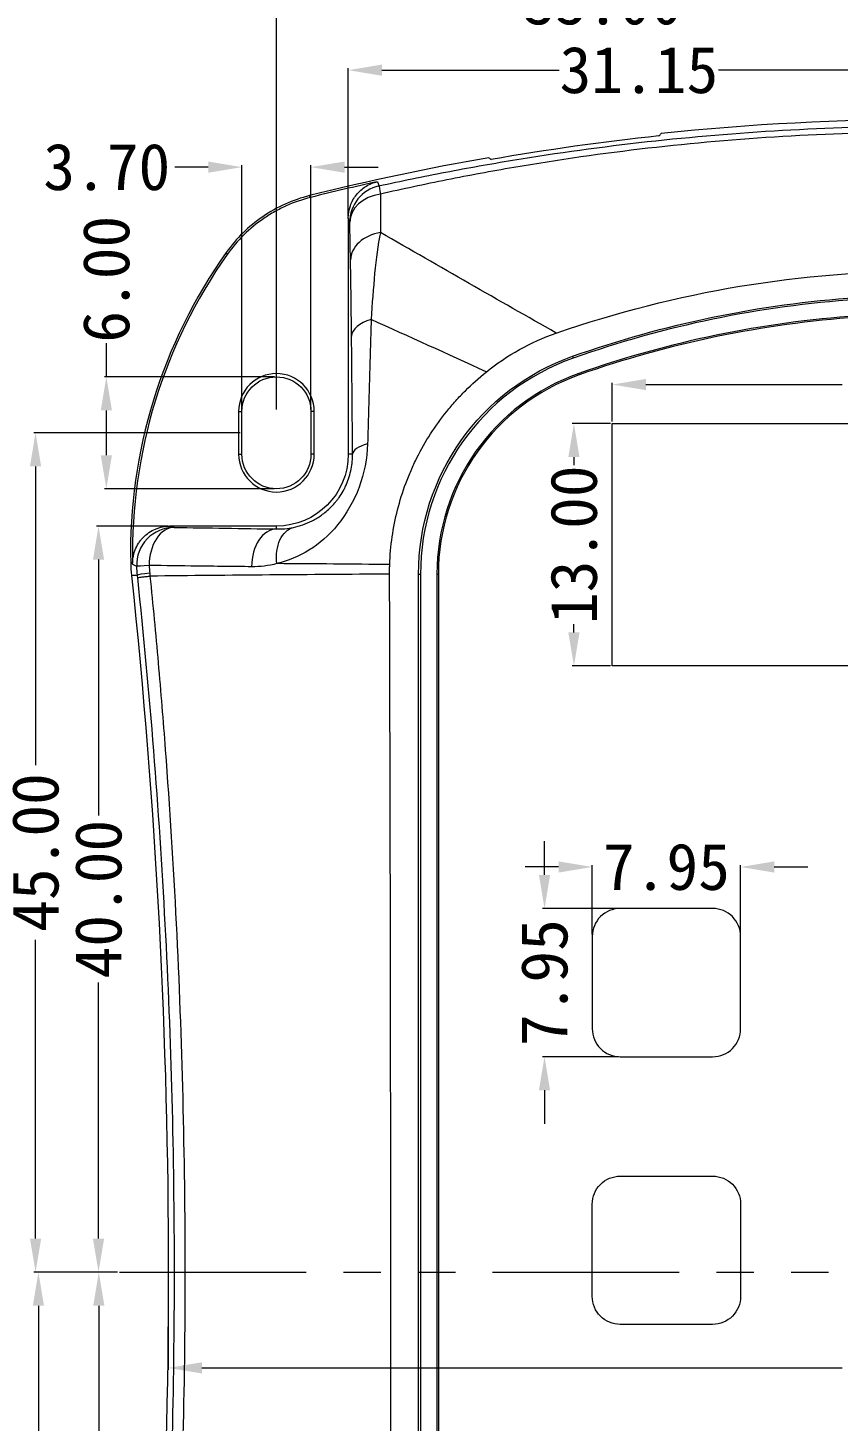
# Model space of a CAD drawing. Extents: x -40 to 272, y -118 to 614.
# Drawn here: x 7.8 to 51.2, y 265.1 to 339.8 of the extents above; entities that cross this region are included whole.
import ezdxf

# ---------------------------------------------------------------- set-up
doc = ezdxf.new("R2010")
doc.units = 0
doc.header["$MEASUREMENT"] = 0
doc.linetypes.add('PHANTOM', pattern=[2.5, 1.25, -0.25, 0.25, -0.25, 0.25, -0.25])
doc.layers.add('20', color=7, linetype='Continuous')
doc.layers.add('30', color=7, linetype='Continuous')
doc.dimstyles.new('3', dxfattribs={"dimtxt": 2.5, "dimasz": 1.8, "dimexe": 0.1, "dimexo": 0.1, "dimgap": 0.1, "dimtad": 0, "dimzin": 0, "dimdsep": 46, "dimtxsty": 'Standard', "dimcen": 0, "dimclrd": 4, "dimclre": 4, "dimclrt": 3, "dimadec": 1, "dimazin": 0, "dimtfac": 1, "dimtofl": 0, "dimtmove": 0, "dimatfit": 3, "dimfxl": 0.18, "dimtolj": 1, "dimtzin": 0, "dimlwd": 9, "dimlwe": 9, "dimarcsym": 0})

# ---------------------------------------------------------------- blocks, each defined once
blk = doc.blocks.new('*D87')
at = {"color": 4, "linetype": 'Continuous', "lineweight": 9}
for p, q in [((56.122, 338.307), (56.122, 337.414)), ((24.972, 329.683), (24.972, 337.614)), ((26.772, 337.514), (36.28, 337.514)), ((54.322, 337.514), (44.813, 337.514))]:
    blk.add_line(p, q, dxfattribs=at)
for points in [[(26.772, 337.814), (26.772, 337.214), (24.972, 337.514)], [(54.322, 337.814), (54.322, 337.214), (56.122, 337.514)]]:
    blk.add_solid(points, dxfattribs=at)
at = {"layer": 'Defpoints', "color": 0, "linetype": 'Continuous', "lineweight": 9}
for p in [(56.122, 338.407), (24.972, 337.514), (24.972, 329.583)]:
    blk.add_point(p, dxfattribs=at)
at = {"color": 3, "linetype": 'Continuous', "lineweight": 9, "insert": (40.547, 337.514), "char_height": 2.5, "attachment_point": 5}
blk.add_mtext('\\A1;31.15', dxfattribs=at)
blk = doc.blocks.new('*D89')
at = {"color": 4, "linetype": 'Continuous', "lineweight": 9}
for p, q in [((21.122, 319.324), (21.122, 341.298)), ((22.922, 341.198), (33.938, 341.198)), ((54.322, 341.198), (43.305, 341.198)), ((56.122, 338.507), (56.122, 341.298))]:
    blk.add_line(p, q, dxfattribs=at)
for points in [[(22.922, 341.498), (22.922, 340.898), (21.122, 341.198)], [(54.322, 341.498), (54.322, 340.898), (56.122, 341.198)]]:
    blk.add_solid(points, dxfattribs=at)
at = {"layer": 'Defpoints', "color": 0, "linetype": 'Continuous', "lineweight": 9}
for p in [(56.122, 341.198), (56.122, 338.407), (21.122, 319.224)]:
    blk.add_point(p, dxfattribs=at)
at = {"color": 3, "linetype": 'Continuous', "lineweight": 9, "insert": (38.622, 341.198), "char_height": 2.5, "attachment_point": 5}
blk.add_mtext('\\A1;35.00', dxfattribs=at)
blk = doc.blocks.new('*D91')
at = {"color": 4, "linetype": 'Continuous', "lineweight": 9}
for p, q in [((15.325, 272.974), (15.325, 267.843)), ((96.919, 272.974), (96.919, 267.843)), ((17.125, 267.943), (51.438, 267.943)), ((95.119, 267.943), (60.805, 267.943))]:
    blk.add_line(p, q, dxfattribs=at)
for points in [[(17.125, 268.243), (17.125, 267.643), (15.325, 267.943)], [(95.119, 268.243), (95.119, 267.643), (96.919, 267.943)]]:
    blk.add_solid(points, dxfattribs=at)
at = {"layer": 'Defpoints', "color": 0, "linetype": 'Continuous', "lineweight": 9}
for p in [(15.325, 273.074), (96.919, 273.074), (96.919, 267.943)]:
    blk.add_point(p, dxfattribs=at)
at = {"color": 3, "linetype": 'Continuous', "lineweight": 9, "insert": (56.122, 267.943), "char_height": 2.5, "attachment_point": 5}
blk.add_mtext('\\A1;81.59', dxfattribs=at)
blk = doc.blocks.new('*D92')
at = {"color": 4, "linetype": 'Continuous', "lineweight": 9}
for p, q in [((39.122, 318.674), (39.122, 320.761)), ((40.922, 320.661), (51.438, 320.661)), ((71.322, 320.661), (60.805, 320.661)), ((73.122, 318.674), (73.122, 320.761))]:
    blk.add_line(p, q, dxfattribs=at)
for points in [[(40.922, 320.961), (40.922, 320.361), (39.122, 320.661)], [(71.322, 320.961), (71.322, 320.361), (73.122, 320.661)]]:
    blk.add_solid(points, dxfattribs=at)
at = {"layer": 'Defpoints', "color": 0, "linetype": 'Continuous', "lineweight": 9}
for p in [(73.122, 320.661), (39.122, 318.574), (73.122, 318.574)]:
    blk.add_point(p, dxfattribs=at)
at = {"color": 3, "linetype": 'Continuous', "lineweight": 9, "insert": (56.122, 320.661), "char_height": 2.5, "attachment_point": 5}
blk.add_mtext('\\A1;34.00', dxfattribs=at)
blk = doc.blocks.new('*D93')
at = {"color": 4, "linetype": 'Continuous', "lineweight": 9}
for p, q in [((39.022, 318.574), (36.964, 318.574)), ((37.064, 316.774), (37.064, 316.341)), ((37.064, 307.374), (37.064, 307.807)), ((39.022, 305.574), (36.964, 305.574))]:
    blk.add_line(p, q, dxfattribs=at)
for points in [[(36.764, 316.774), (37.364, 316.774), (37.064, 318.574)], [(36.764, 307.374), (37.364, 307.374), (37.064, 305.574)]]:
    blk.add_solid(points, dxfattribs=at)
at = {"layer": 'Defpoints', "color": 0, "linetype": 'Continuous', "lineweight": 9}
for p in [(39.122, 318.574), (37.064, 305.574), (39.122, 305.574)]:
    blk.add_point(p, dxfattribs=at)
at = {"color": 3, "linetype": 'Continuous', "lineweight": 9, "insert": (37.064, 312.074), "char_height": 2.5, "attachment_point": 5, "rotation": 90}
blk.add_mtext('\\A1;13.00', dxfattribs=at)
blk = doc.blocks.new('*D94')
at = {"color": 4, "linetype": 'Continuous', "lineweight": 9}
for p, q in [((15.318, 313.074), (11.488, 313.074)), ((11.588, 311.274), (11.588, 297.549)), ((11.588, 274.874), (11.588, 288.599)), ((12.609, 273.074), (11.488, 273.074))]:
    blk.add_line(p, q, dxfattribs=at)
for points in [[(11.288, 311.274), (11.888, 311.274), (11.588, 313.074)], [(11.288, 274.874), (11.888, 274.874), (11.588, 273.074)]]:
    blk.add_solid(points, dxfattribs=at)
at = {"layer": 'Defpoints', "color": 0, "linetype": 'Continuous', "lineweight": 9}
for p in [(11.588, 313.074), (15.418, 313.074), (12.709, 273.074)]:
    blk.add_point(p, dxfattribs=at)
at = {"color": 3, "linetype": 'Continuous', "lineweight": 9, "insert": (11.588, 293.074), "char_height": 2.5, "attachment_point": 5, "rotation": 90}
blk.add_mtext('\\A1;40.00', dxfattribs=at)
blk = doc.blocks.new('*D95')
at = {"color": 4, "linetype": 'Continuous', "lineweight": 9}
for p, q in [((12.609, 273.074), (11.503, 273.074)), ((11.603, 271.274), (11.603, 257.549)), ((11.603, 234.874), (11.603, 248.599)), ((15.318, 233.074), (11.503, 233.074))]:
    blk.add_line(p, q, dxfattribs=at)
for points in [[(11.303, 271.274), (11.903, 271.274), (11.603, 273.074)], [(11.303, 234.874), (11.903, 234.874), (11.603, 233.074)]]:
    blk.add_solid(points, dxfattribs=at)
at = {"layer": 'Defpoints', "color": 0, "linetype": 'Continuous', "lineweight": 9}
for p in [(12.709, 273.074), (11.603, 233.074), (15.418, 233.074)]:
    blk.add_point(p, dxfattribs=at)
at = {"color": 3, "linetype": 'Continuous', "lineweight": 9, "insert": (11.603, 253.074), "char_height": 2.5, "attachment_point": 5, "rotation": 90}
blk.add_mtext('\\A1;40.00', dxfattribs=at)
blk = doc.blocks.new('*D96')
at = {"color": 4, "linetype": 'Continuous', "lineweight": 9}
for p, q in [((12.609, 273.074), (8.268, 273.074)), ((8.368, 271.274), (8.368, 255.257)), ((8.368, 229.874), (8.368, 245.891)), ((19.172, 228.074), (8.268, 228.074))]:
    blk.add_line(p, q, dxfattribs=at)
for points in [[(8.068, 271.274), (8.668, 271.274), (8.368, 273.074)], [(8.068, 229.874), (8.668, 229.874), (8.368, 228.074)]]:
    blk.add_solid(points, dxfattribs=at)
at = {"layer": 'Defpoints', "color": 0, "linetype": 'Continuous', "lineweight": 9}
for p in [(12.709, 273.074), (8.368, 228.074), (19.272, 228.074)]:
    blk.add_point(p, dxfattribs=at)
at = {"color": 3, "linetype": 'Continuous', "lineweight": 9, "insert": (8.368, 250.574), "char_height": 2.5, "attachment_point": 5, "rotation": 90}
blk.add_mtext('\\A1;45.00', dxfattribs=at)
blk = doc.blocks.new('*D97')
at = {"color": 4, "linetype": 'Continuous', "lineweight": 9}
for p, q in [((19.172, 318.074), (8.114, 318.074)), ((8.214, 316.274), (8.214, 300.257)), ((8.214, 274.874), (8.214, 290.891)), ((12.609, 273.074), (8.114, 273.074))]:
    blk.add_line(p, q, dxfattribs=at)
for points in [[(7.914, 316.274), (8.514, 316.274), (8.214, 318.074)], [(7.914, 274.874), (8.514, 274.874), (8.214, 273.074)]]:
    blk.add_solid(points, dxfattribs=at)
at = {"layer": 'Defpoints', "color": 0, "linetype": 'Continuous', "lineweight": 9}
for p in [(8.214, 318.074), (19.272, 318.074), (12.709, 273.074)]:
    blk.add_point(p, dxfattribs=at)
at = {"color": 3, "linetype": 'Continuous', "lineweight": 9, "insert": (8.214, 295.574), "char_height": 2.5, "attachment_point": 5, "rotation": 90}
blk.add_mtext('\\A1;45.00', dxfattribs=at)
blk = doc.blocks.new('*D98')
at = {"color": 4, "linetype": 'Continuous', "lineweight": 9}
for p, q in [((36.246, 294.797), (34.446, 294.797)), ((38.046, 291.175), (38.046, 294.897)), ((45.997, 291.175), (45.997, 294.897)), ((47.797, 294.797), (49.597, 294.797))]:
    blk.add_line(p, q, dxfattribs=at)
for points in [[(36.246, 295.097), (36.246, 294.497), (38.046, 294.797)], [(47.797, 295.097), (47.797, 294.497), (45.997, 294.797)]]:
    blk.add_solid(points, dxfattribs=at)
at = {"layer": 'Defpoints', "color": 0, "linetype": 'Continuous', "lineweight": 9}
for p in [(45.997, 294.797), (38.046, 291.075), (45.997, 291.075)]:
    blk.add_point(p, dxfattribs=at)
at = {"color": 3, "linetype": 'Continuous', "lineweight": 9, "insert": (42.022, 294.797), "char_height": 2.5, "attachment_point": 5}
blk.add_mtext('\\A1;7.95', dxfattribs=at)
blk = doc.blocks.new('*D99')
at = {"color": 4, "linetype": 'Continuous', "lineweight": 9}
for p, q in [((35.488, 294.374), (35.488, 296.174)), ((39.445, 292.574), (35.388, 292.574)), ((39.445, 284.624), (35.388, 284.624)), ((35.488, 282.824), (35.488, 281.024))]:
    blk.add_line(p, q, dxfattribs=at)
for points in [[(35.188, 294.374), (35.788, 294.374), (35.488, 292.574)], [(35.188, 282.824), (35.788, 282.824), (35.488, 284.624)]]:
    blk.add_solid(points, dxfattribs=at)
at = {"layer": 'Defpoints', "color": 0, "linetype": 'Continuous', "lineweight": 9}
for p in [(39.545, 292.574), (35.488, 284.624), (39.545, 284.624)]:
    blk.add_point(p, dxfattribs=at)
at = {"color": 3, "linetype": 'Continuous', "lineweight": 9, "insert": (35.488, 288.599), "char_height": 2.5, "attachment_point": 5, "rotation": 90}
blk.add_mtext('\\A1;7.95', dxfattribs=at)
blk = doc.blocks.new('*D105')
at = {"color": 4, "linetype": 'Continuous', "lineweight": 9}
for p, q in [((19.272, 319.324), (19.272, 332.416)), ((22.972, 319.324), (22.972, 332.416)), ((17.472, 332.316), (15.672, 332.316)), ((24.772, 332.316), (26.572, 332.316))]:
    blk.add_line(p, q, dxfattribs=at)
for points in [[(17.472, 332.616), (17.472, 332.016), (19.272, 332.316)], [(24.772, 332.616), (24.772, 332.016), (22.972, 332.316)]]:
    blk.add_solid(points, dxfattribs=at)
at = {"layer": 'Defpoints', "color": 0, "linetype": 'Continuous', "lineweight": 9}
for p in [(19.272, 332.316), (19.272, 319.224), (22.972, 319.224)]:
    blk.add_point(p, dxfattribs=at)
at = {"color": 3, "linetype": 'Continuous', "lineweight": 9, "insert": (12.03, 332.316), "char_height": 2.5, "attachment_point": 5}
blk.add_mtext('\\A1;3.70', dxfattribs=at)
blk = doc.blocks.new('*D106')
at = {"color": 4, "linetype": 'Continuous', "lineweight": 9}
for p, q in [((12.008, 321.074), (12.008, 322.874)), ((21.022, 321.074), (11.908, 321.074)), ((12.008, 316.874), (12.008, 319.274)), ((21.022, 315.074), (11.908, 315.074))]:
    blk.add_line(p, q, dxfattribs=at)
for points in [[(11.708, 319.274), (12.308, 319.274), (12.008, 321.074)], [(11.708, 316.874), (12.308, 316.874), (12.008, 315.074)]]:
    blk.add_solid(points, dxfattribs=at)
at = {"layer": 'Defpoints', "color": 0, "linetype": 'Continuous', "lineweight": 9}
for p in [(12.008, 321.074), (21.122, 321.074), (21.122, 315.074)]:
    blk.add_point(p, dxfattribs=at)
at = {"color": 3, "linetype": 'Continuous', "lineweight": 9, "insert": (12.008, 326.307), "char_height": 2.5, "attachment_point": 5, "rotation": 90}
blk.add_mtext('\\A1;6.00', dxfattribs=at)

msp = doc.modelspace()

# ---------------------------------------------------------------- linework, layer by layer
at = {"layer": '20', "color": 7, "linetype": 'Continuous', "lineweight": 9}
for p, q in [((24.972, 329.583), (24.972, 316.924)), ((36.993, 322.177), (37.028, 322.078)), ((37.321, 321.251), (37.347, 321.177)), ((19.097, 319.224), (19.097, 316.924)), ((19.097, 319.224), (19.272, 319.224)), ((19.272, 316.924), (19.272, 319.224)), ((23.147, 319.224), (22.972, 319.224)), ((22.972, 319.224), (22.972, 316.924)), ((23.147, 316.924), (23.147, 319.224)), ((39.122, 318.574), (73.122, 318.574)), ((39.122, 305.574), (39.122, 318.574)), ((19.097, 316.924), (19.272, 316.924)), ((23.147, 316.924), (22.972, 316.924)), ((25.201, 316.924), (24.972, 316.924)), ((21.122, 313.074), (15.418, 313.074)), ((21.122, 312.918), (21.122, 313.074)), ((14.346, 310.394), (14.346, 310.391)), ((28.737, 310.5), (28.842, 310.5)), ((28.737, 235.648), (28.737, 310.5)), ((28.842, 310.5), (28.842, 235.648)), ((29.719, 310.5), (29.798, 310.5)), ((29.719, 310.5), (29.719, 235.648)), ((29.798, 310.5), (29.798, 235.648)), ((73.122, 305.574), (39.122, 305.574)), ((44.498, 292.574), (39.545, 292.574)), ((38.046, 291.075), (38.046, 286.123)), ((45.997, 286.123), (45.997, 291.075)), ((39.545, 284.624), (44.498, 284.624)), ((39.545, 278.224), (44.498, 278.224)), ((38.046, 271.773), (38.046, 276.725)), ((45.997, 276.725), (45.997, 271.773)), ((44.498, 270.274), (39.545, 270.274))]:
    msp.add_line(p, q, dxfattribs=at)
for centre, radius, start, end in [((56.122, 197.674), 137.197, 83.98164, 96.01836), ((56.122, 197.674), 137.082, 96.0719, 99.87101), ((56.122, 197.674), 137.197, 99.91151, 104.01572), ((56.122, 197.674), 137.092, 102.46162, 103.99849), ((41.102, 311.657), 27.797, 144.66253, 181.16863), ((41.102, 311.657), 27.692, 144.77419, 181.1558), ((56.122, 268.074), 57.28, 93.90865, 109.47122), ((56.122, 268.074), 56.402, 93.9154, 109.47122), ((56.122, 268.074), 56.324, 93.91512, 109.47122), ((41.122, 310.5), 12.28, 109.47122, 180), ((21.122, 319.224), 2.025, 0, 180), ((41.122, 310.5), 11.402, 109.47122, 180), ((41.122, 310.5), 11.324, 109.47122, 180), ((21.122, 316.924), 2.025, 180, 0)]:
    msp.add_arc(centre, radius, start, end, dxfattribs=at)
at = {"layer": '20', "color": 7, "linetype": 'Continuous', "lineweight": 9, "extrusion": (0, 0, -1)}
for centre, radius, start, end in [((-56.122, 268.074), 57.385, 70.52878, 86.09106), ((-41.122, 310.5), 12.385, 0, 70.52878), ((-21.122, 319.224), 1.85, 0, 180), ((-21.122, 316.924), 1.85, 180, 0), ((339.441, 273.074), 354.766, 173.9559, 186.0441)]:
    msp.add_arc(centre, radius, start, end, dxfattribs=at)
at = {"layer": '20', "color": 7, "linetype": 'Continuous', "lineweight": 9, "extrusion": (2.75248e-16, 6.08817e-17, -1)}
msp.add_arc((-21.122, 316.924), 3.85, 180, 270, dxfattribs=at)
at = {"layer": '20', "color": 7, "linetype": 'Continuous', "lineweight": 9}
for centre, major_axis, ratio, start_param, end_param in [((27.049, 329.361), (1.887, 0.661), 0.99861, 1.451225, 2.804137), ((27.049, 329.361), (-0.43, 1.953), 0.014316, 0.052365, 0.684962), ((27.049, 329.361), (2, 0.042), 0.76773, 1.730896, 3.114353), ((27.201, 316.924), (2, 0.013), 0.348523, 2.209226, 3.122972), ((15.634, 311.003), (-0.622, -1.901), 0.998431, 3.458508, 5.074198), ((15.634, 311.003), (-0.031, -2), 0.664819, 3.164958, 4.744438), ((21.122, 310.918), (-0.031, -2), 0.665014, 3.164963, 4.734822), ((15.634, 311.003), (1.998, 0.093), 0.012363, 2.298539, 3.089188), ((15.66, 310.659), (1.989, 0.213), 0.023477, 2.300372, 3.089218)]:
    msp.add_ellipse(centre, major_axis=major_axis, ratio=ratio, start_param=start_param, end_param=end_param, dxfattribs=at)
for points, knots in [([(26.618, 331.311), (27.806, 331.572), (28.996, 331.818), (31.384, 332.277), (32.581, 332.491), (36.18, 333.084), (38.584, 333.415), (45.815, 334.216), (50.656, 334.495), (56.735, 334.522), (57.951, 334.511), (60.379, 334.457), (61.592, 334.414), (65.227, 334.237), (67.645, 334.055), (71.266, 333.686), (72.471, 333.546), (74.88, 333.236), (76.083, 333.065), (79.688, 332.503), (82.079, 332.064), (84.458, 331.563)], [0, 0, 0, 0, 0.0625, 0.0625, 0.125, 0.125, 0.25, 0.25, 0.5, 0.5, 0.5625, 0.5625, 0.625, 0.625, 0.75, 0.75, 0.8125, 0.8125, 0.875, 0.875, 1, 1, 1, 1]), ([(84.383, 331.13), (82.012, 331.649), (79.629, 332.103), (76.035, 332.685), (74.835, 332.863), (72.433, 333.184), (71.231, 333.328), (67.62, 333.71), (65.207, 333.899), (61.58, 334.082), (60.37, 334.127), (57.947, 334.182), (56.733, 334.194), (50.667, 334.166), (45.837, 333.877), (38.626, 333.048), (36.228, 332.705), (32.64, 332.091), (31.447, 331.869), (29.068, 331.394), (27.881, 331.14), (26.699, 330.87)], [0, 0, 0, 0, 0.125, 0.125, 0.1875, 0.1875, 0.25, 0.25, 0.375, 0.375, 0.4375, 0.4375, 0.5, 0.5, 0.75, 0.75, 0.875, 0.875, 0.9375, 0.9375, 1, 1, 1, 1]), ([(24.972, 329.583), (24.972, 329.81), (25.009, 330.032), (25.16, 330.461), (25.269, 330.658), (25.554, 331.013), (25.722, 331.162), (26.109, 331.403), (26.317, 331.487), (26.539, 331.536)], [0, 0, 0, 0, 0.25, 0.25, 0.5, 0.5, 0.75, 0.75, 1, 1, 1, 1]), ([(26.539, 331.536), (26.563, 331.47), (26.586, 331.404), (26.609, 331.337), (26.612, 331.329), (26.615, 331.32), (26.618, 331.311)], [0, 0, 0, 0, 0.883525, 0.883525, 0.883525, 1, 1, 1, 1]), ([(22.894, 330.787), (22.443, 330.674), (21.574, 330.372), (20.771, 329.923), (20.003, 329.398), (19.293, 328.813), (18.696, 328.114), (18.426, 327.734)], [0, 0, 0, 0, 0.25, 0.5, 0.5, 0.75, 1, 1, 1, 1]), ([(22.96, 330.695), (22.507, 330.582), (22.07, 330.43), (21.441, 330.147), (21.235, 330.043), (20.932, 329.874), (20.832, 329.815), (20.635, 329.692), (20.537, 329.628), (20.057, 329.299), (19.702, 329.006), (19.049, 328.362), (18.75, 328.011), (18.481, 327.63)], [0, 0, 0, 0, 0.25, 0.25, 0.375, 0.375, 0.4375, 0.4375, 0.5, 0.5, 0.75, 0.75, 1, 1, 1, 1]), ([(26.697, 328.809), (26.252, 328.737), (25.84, 328.548), (25.261, 328.018), (25.096, 327.678), (25.091, 327.338)], [0, 0, 0, 0, 0.5, 0.5, 1, 1, 1, 1]), ([(26.697, 328.809), (26.554, 328.15), (26.458, 327.403), (26.313, 325.831), (26.25, 325), (26.195, 324.146)], [0, 0, 0, 0, 0.5, 0.5, 1, 1, 1, 1]), ([(25.147, 323.261), (25.143, 323.636), (25.139, 324.005), (25.13, 324.727), (25.126, 325.08), (25.117, 325.768), (25.112, 326.102), (25.102, 326.743), (25.096, 327.05), (25.091, 327.338)], [0, 0, 0, 0, 0.25, 0.25, 0.5, 0.5, 0.75, 0.75, 1, 1, 1, 1]), ([(36.119, 323.423), (42.581, 325.662), (49.235, 326.752), (62.906, 326.764), (69.71, 325.646), (76.124, 323.423)], [0, 0, 0, 0, 0.5, 0.5, 1, 1, 1, 1]), ([(26.197, 324.143), (26.182, 323.608), (26.167, 323.068), (26.136, 321.981), (26.12, 321.432), (26.087, 320.323), (26.07, 319.763), (26.037, 318.63), (26.021, 318.057), (26.005, 317.476)], [0, 0, 0, 0, 0.25, 0.25, 0.5, 0.5, 0.75, 0.75, 1, 1, 1, 1]), ([(25.201, 316.924), (25.194, 318.034), (25.186, 319.107), (25.167, 321.211), (25.157, 322.242), (25.147, 323.261)], [0, 0, 0, 0, 0.5, 0.5, 1, 1, 1, 1]), ([(27.193, 311.011), (27.228, 312.012), (27.37, 312.99), (27.735, 314.423), (27.882, 314.896), (28.142, 315.595), (28.236, 315.827), (28.435, 316.286), (28.541, 316.511), (29.096, 317.621), (29.629, 318.45), (30.405, 319.413), (30.566, 319.602), (30.899, 319.973), (31.071, 320.155), (31.602, 320.685), (31.974, 321.018), (32.362, 321.33)], [0, 0, 0, 0, 0.25, 0.25, 0.375, 0.375, 0.4375, 0.4375, 0.5, 0.5, 0.75, 0.75, 0.8125, 0.8125, 0.875, 0.875, 1, 1, 1, 1]), ([(26.005, 317.476), (25.985, 316.709), (25.83, 315.906), (25.272, 314.404), (24.866, 313.707), (23.94, 312.575), (23.413, 312.121), (22.318, 311.438), (21.739, 311.2), (21.148, 311.06)], [0, 0, 0, 0, 0.25, 0.25, 0.5, 0.5, 0.75, 0.75, 1, 1, 1, 1]), ([(22.028, 313), (22.198, 313.035), (22.369, 313.082), (22.707, 313.201), (22.875, 313.272), (23.208, 313.443), (23.373, 313.542), (23.62, 313.718), (23.702, 313.781), (23.864, 313.917), (23.944, 313.989), (24.101, 314.145), (24.179, 314.228), (24.294, 314.363), (24.332, 314.409), (24.407, 314.506), (24.445, 314.557), (24.554, 314.712), (24.624, 314.822), (24.722, 314.997), (24.755, 315.057), (24.817, 315.182), (24.847, 315.246), (24.931, 315.441), (24.981, 315.575), (25.066, 315.849), (25.102, 315.992), (25.156, 316.269), (25.174, 316.404), (25.198, 316.668), (25.202, 316.797), (25.201, 316.924)], [0, 0, 0, 0, 0.125, 0.125, 0.25, 0.25, 0.375, 0.375, 0.4375, 0.4375, 0.5, 0.5, 0.5625, 0.5625, 0.59375, 0.59375, 0.625, 0.625, 0.6875, 0.6875, 0.71875, 0.71875, 0.75, 0.75, 0.8125, 0.8125, 0.875, 0.875, 0.9375, 0.9375, 1, 1, 1, 1]), ([(13.418, 311.013), (13.414, 311.148), (13.423, 311.281), (13.456, 311.477), (13.471, 311.542), (13.507, 311.671), (13.528, 311.735), (13.6, 311.922), (13.66, 312.04), (13.768, 312.209), (13.807, 312.264), (13.891, 312.369), (13.935, 312.419), (14.073, 312.562), (14.175, 312.648), (14.397, 312.8), (14.514, 312.864), (14.698, 312.941), (14.76, 312.964), (14.888, 313.004), (14.953, 313.021), (15.15, 313.061), (15.283, 313.074), (15.418, 313.074)], [0, 0, 0, 0, 0.125, 0.125, 0.1875, 0.1875, 0.25, 0.25, 0.375, 0.375, 0.4375, 0.4375, 0.5, 0.5, 0.625, 0.625, 0.75, 0.75, 0.8125, 0.8125, 0.875, 0.875, 1, 1, 1, 1]), ([(21.148, 311.06), (21.093, 311.522), (21.153, 311.981), (21.472, 312.684), (21.73, 312.925), (22.028, 313)], [0, 0, 0, 0, 0.5, 0.5, 1, 1, 1, 1]), ([(13.639, 310.912), (13.615, 310.923), (13.591, 310.934), (13.567, 310.945), (13.517, 310.968), (13.467, 310.99), (13.418, 311.013)], [0, 0, 0, 0, 0.322384, 0.322384, 0.322384, 1, 1, 1, 1]), ([(19.791, 310.894), (19.302, 310.899), (18.812, 310.905), (18.323, 310.91), (17.833, 310.916), (17.343, 310.922), (16.854, 310.928), (16.004, 310.938), (15.154, 310.949), (14.304, 310.96)], [0, 0, 0, 0, 0.267712, 0.267712, 0.267712, 0.535424, 0.535424, 0.535424, 1, 1, 1, 1]), ([(27.185, 310.498), (27.185, 310.58), (27.185, 310.662), (27.187, 310.744), (27.188, 310.826), (27.19, 310.908), (27.193, 310.99), (27.193, 310.997), (27.193, 311.004), (27.193, 311.011)], [0, 0, 0, 0, 0.47936, 0.47936, 0.47936, 0.958721, 0.958721, 0.958721, 1, 1, 1, 1]), ([(13.689, 310.312), (13.694, 310.313), (13.698, 310.314), (13.718, 310.317), (13.731, 310.319), (13.779, 310.325), (13.824, 310.331), (13.937, 310.345), (14.073, 310.361), (14.248, 310.38), (14.346, 310.391)], [0, 0, 0, 0, 0.125, 0.125, 0.25, 0.25, 0.5, 0.5, 0.75, 1, 1, 1, 1]), ([(13.689, 235.836), (14.016, 238.928), (14.303, 242.024), (14.794, 248.222), (14.999, 251.324), (15.492, 260.64), (15.656, 266.855), (15.656, 279.293), (15.492, 285.508), (14.999, 294.823), (14.794, 297.926), (14.303, 304.124), (14.016, 307.22), (13.689, 310.312)], [0, 0, 0, 0, 0.125, 0.125, 0.25, 0.25, 0.5, 0.5, 0.75, 0.75, 0.875, 0.875, 1, 1, 1, 1]), ([(14.331, 310.552), (14.336, 310.499), (14.341, 310.447), (14.345, 310.401), (14.346, 310.396), (14.346, 310.392), (14.346, 310.387)], [0, 0, 0, 0, 0.999623, 0.999623, 0.999623, 1, 1, 1, 1]), ([(27.185, 310.498), (25.046, 310.486), (22.906, 310.469), (18.626, 310.433), (16.486, 310.413), (14.346, 310.391)], [0, 0, 0, 0, 0.5, 0.5, 1, 1, 1, 1]), ([(14.346, 310.391), (14.502, 308.841), (14.648, 307.291), (14.921, 304.188), (15.048, 302.635), (15.398, 297.976), (15.593, 294.867), (16.06, 285.532), (16.216, 279.305), (16.216, 266.843), (16.06, 260.615), (15.593, 251.281), (15.398, 248.171), (15.048, 243.512), (14.921, 241.96), (14.648, 238.857), (14.502, 237.306), (14.346, 235.756)], [0, 0, 0, 0, 0.0625, 0.0625, 0.125, 0.125, 0.25, 0.25, 0.5, 0.5, 0.75, 0.75, 0.875, 0.875, 0.9375, 0.9375, 1, 1, 1, 1]), ([(27.185, 235.65), (27.203, 241.887), (27.219, 248.125), (27.242, 260.599), (27.248, 266.837), (27.248, 279.311), (27.242, 285.549), (27.219, 298.023), (27.203, 304.261), (27.185, 310.498)], [0, 0, 0, 0, 0.25, 0.25, 0.5, 0.5, 0.75, 0.75, 1, 1, 1, 1]), ([(39.545, 292.574), (39.154, 292.574), (38.763, 292.413), (38.21, 291.861), (38.046, 291.47), (38.046, 291.075)], [0, 0, 0, 0, 0.5, 0.5, 1, 1, 1, 1]), ([(45.997, 291.075), (45.997, 291.467), (45.835, 291.857), (45.284, 292.41), (44.893, 292.574), (44.498, 292.574)], [0, 0, 0, 0, 0.5, 0.5, 1, 1, 1, 1]), ([(38.046, 286.123), (38.046, 285.731), (38.208, 285.341), (38.759, 284.788), (39.15, 284.624), (39.545, 284.624)], [0, 0, 0, 0, 0.5, 0.5, 1, 1, 1, 1]), ([(44.498, 284.624), (44.89, 284.624), (45.28, 284.785), (45.833, 285.337), (45.997, 285.728), (45.997, 286.123)], [0, 0, 0, 0, 0.5, 0.5, 1, 1, 1, 1]), ([(38.046, 276.725), (38.046, 277.117), (38.208, 277.507), (38.759, 278.06), (39.15, 278.224), (39.545, 278.224)], [0, 0, 0, 0, 0.5, 0.5, 1, 1, 1, 1]), ([(44.498, 278.224), (44.89, 278.224), (45.28, 278.063), (45.833, 277.511), (45.997, 277.12), (45.997, 276.725)], [0, 0, 0, 0, 0.5, 0.5, 1, 1, 1, 1]), ([(39.545, 270.274), (39.154, 270.274), (38.763, 270.435), (38.21, 270.987), (38.046, 271.378), (38.046, 271.773)], [0, 0, 0, 0, 0.5, 0.5, 1, 1, 1, 1]), ([(45.997, 271.773), (45.997, 271.381), (45.835, 270.991), (45.284, 270.438), (44.893, 270.274), (44.498, 270.274)], [0, 0, 0, 0, 0.5, 0.5, 1, 1, 1, 1])]:
    msp.add_open_spline(points, degree=3, knots=knots, dxfattribs=at)
for points in [[(41.622, 333.987), (41.66, 334.029), (41.699, 334.072), (41.737, 334.115)], [(32.506, 332.823), (32.545, 332.791), (32.583, 332.759), (32.622, 332.726)], [(22.96, 330.695), (22.938, 330.725), (22.916, 330.756), (22.894, 330.787)], [(26.699, 330.87), (26.7, 330.192), (26.7, 329.505), (26.698, 328.806)], [(25.049, 329.361), (25.023, 329.435), (24.998, 329.509), (24.972, 329.583)], [(25.091, 327.338), (25.077, 328.023), (25.063, 328.697), (25.049, 329.361)], [(36.119, 323.423), (33.029, 325.173), (29.893, 326.97), (26.698, 328.808)], [(18.426, 327.734), (18.445, 327.699), (18.463, 327.665), (18.481, 327.63)], [(26.197, 324.143), (25.574, 323.968), (25.157, 323.618), (25.147, 323.261)], [(32.367, 321.336), (30.28, 322.3), (28.221, 323.234), (26.195, 324.143)], [(32.362, 321.33), (33.487, 322.233), (34.758, 322.95), (36.119, 323.423)], [(15.418, 313.074), (15.49, 313.05), (15.562, 313.027), (15.634, 313.003)], [(15.634, 313.003), (17.463, 312.975), (19.293, 312.946), (21.122, 312.918)], [(21.122, 312.918), (21.424, 312.911), (21.726, 312.937), (22.028, 313)], [(13.416, 311.098), (13.381, 311.095), (13.346, 311.093), (13.311, 311.09)], [(13.311, 311.09), (13.315, 310.869), (13.329, 310.648), (13.353, 310.429)], [(13.418, 311.013), (13.417, 311.042), (13.416, 311.07), (13.416, 311.098)], [(13.674, 310.449), (13.658, 310.603), (13.646, 310.757), (13.639, 310.912)], [(14.304, 310.96), (14.309, 310.824), (14.318, 310.688), (14.331, 310.552)], [(21.148, 311.06), (20.699, 310.944), (20.248, 310.889), (19.791, 310.894)], [(27.193, 311.011), (25.193, 311.03), (23.178, 311.046), (21.149, 311.06)], [(13.353, 310.429), (13.46, 310.435), (13.567, 310.442), (13.674, 310.449)], [(13.689, 310.312), (13.684, 310.358), (13.679, 310.403), (13.674, 310.449)], [(14.346, 310.391), (14.346, 310.391), (14.346, 310.391), (14.346, 310.391)]]:
    msp.add_open_spline(points, degree=3, dxfattribs=at)
at = {"layer": '30', "color": 1, "linetype": 'PHANTOM', "lineweight": 9, "ltscale": 8}
msp.add_line((12.709, 273.074), (99.94, 273.074), dxfattribs=at)

# ---------------------------------------------------------------- dimensions: what is measured, and where the dimension line sits
at = {"linetype": 'Continuous', "lineweight": 9}
for base, p1, p2, picture, middle in [((56.122, 341.198), (21.122, 319.224), (56.122, 338.407), '*D89', (38.622, 341.198)), ((73.122, 320.661), (39.122, 318.574), (73.122, 318.574), '*D92', (56.122, 320.661)), ((45.997, 294.797), (38.046, 291.075), (45.997, 291.075), '*D98', (42.022, 294.797)), ((96.919, 267.943), (15.325, 273.074), (96.919, 273.074), '*D91', (56.122, 267.943))]:
    dim = msp.add_linear_dim(base=base, p1=p1, p2=p2, dimstyle='3', dxfattribs=at)
    dim.commit()
    dim.dimension.update_dxf_attribs({"geometry": picture, "text_midpoint": middle})
for base, p1, p2, picture, middle in [((24.972, 337.514), (56.122, 338.407), (24.972, 329.583), '*D87', (40.547, 337.514)), ((19.272, 332.316), (22.972, 319.224), (19.272, 319.224), '*D105', (12.03, 332.316))]:
    dim = msp.add_linear_dim(base=base, p1=p1, p2=p2, dimstyle='3', dxfattribs=at)
    dim.commit()
    dim.dimension.update_dxf_attribs({"geometry": picture, "text_midpoint": middle, "dimtype": 160})
for base, p1, p2, picture, middle in [((12.008, 321.074), (21.122, 315.074), (21.122, 321.074), '*D106', (12.008, 326.307)), ((37.064, 305.574), (39.122, 318.574), (39.122, 305.574), '*D93', (37.064, 312.074)), ((8.214, 318.074), (12.709, 273.074), (19.272, 318.074), '*D97', (8.214, 295.574)), ((11.588, 313.074), (12.709, 273.074), (15.418, 313.074), '*D94', (11.588, 293.074)), ((35.488, 284.624), (39.545, 292.574), (39.545, 284.624), '*D99', (35.488, 288.599)), ((8.368, 228.074), (12.709, 273.074), (19.272, 228.074), '*D96', (8.368, 250.574)), ((11.603, 233.074), (12.709, 273.074), (15.418, 233.074), '*D95', (11.603, 253.074))]:
    dim = msp.add_linear_dim(base=base, p1=p1, p2=p2, angle=90, dimstyle='3', dxfattribs=at)
    dim.commit()
    dim.dimension.update_dxf_attribs({"geometry": picture, "text_midpoint": middle})

doc.saveas('drawing.dxf')
